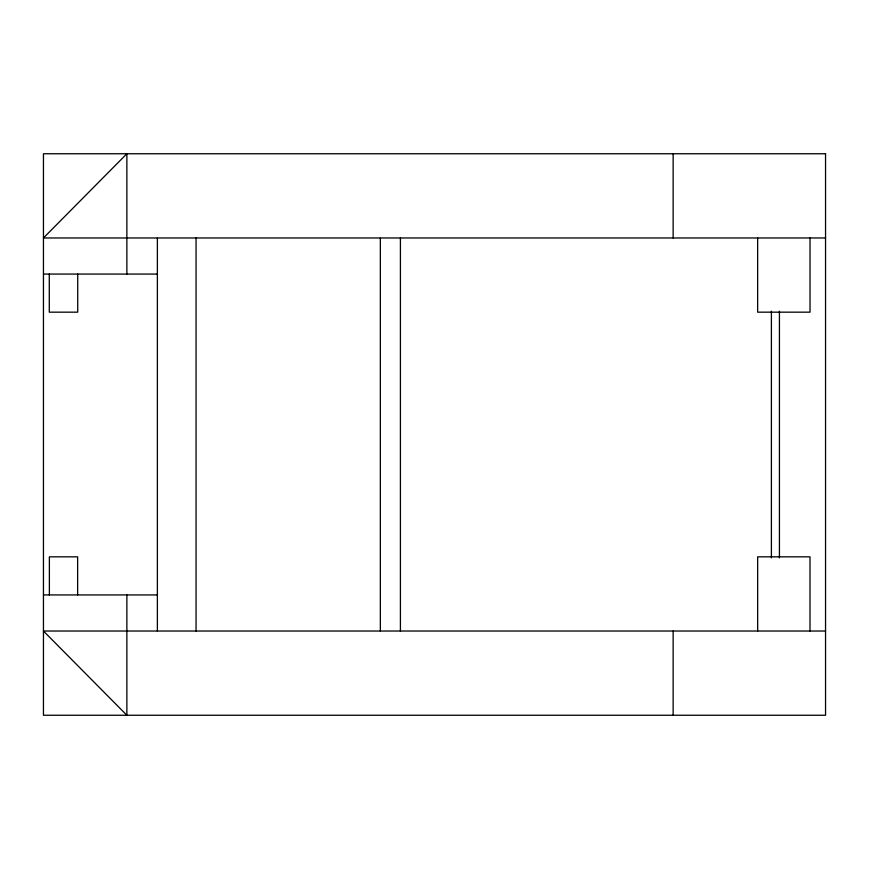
<?xml version="1.0" encoding="UTF-8"?>
<svg xmlns="http://www.w3.org/2000/svg" width="869" height="869" viewBox="0 0 869 869"><rect width="100%" height="100%" fill="white"/><g stroke="black" fill="none" stroke-linecap="round" stroke-linejoin="round"><path stroke-width="1.3" d="M825.55 237.976L43.45 237.976L126.874 153.748L126.874 274.072M43.45 274.072L157.376 274.072M43.45 594.928L157.376 594.928M825.55 631.024L43.45 631.024L126.874 715.252L126.874 594.928M810.027 237.976L810.027 312.167L757.638 312.167L757.638 237.976M810.006 631.024L810.006 556.833L757.659 556.833L757.659 631.024M779.428 311.167L779.428 557.833M771.4 311.167L771.4 557.833M673.138 153.748L673.138 237.976M673.138 631.024L673.138 715.252M400.413 237.976L400.413 631.024M380.35 237.976L380.35 631.024M196.057 237.976L196.057 631.024M157.376 237.976L157.376 631.024M77.721 274.072L77.721 312.167L49.283 312.167L49.283 274.072M77.634 594.928L77.634 556.833L49.381 556.833L49.381 594.928M825.55 153.748L43.45 153.748L43.45 715.252L825.55 715.252L825.55 153.748"/></g></svg>
